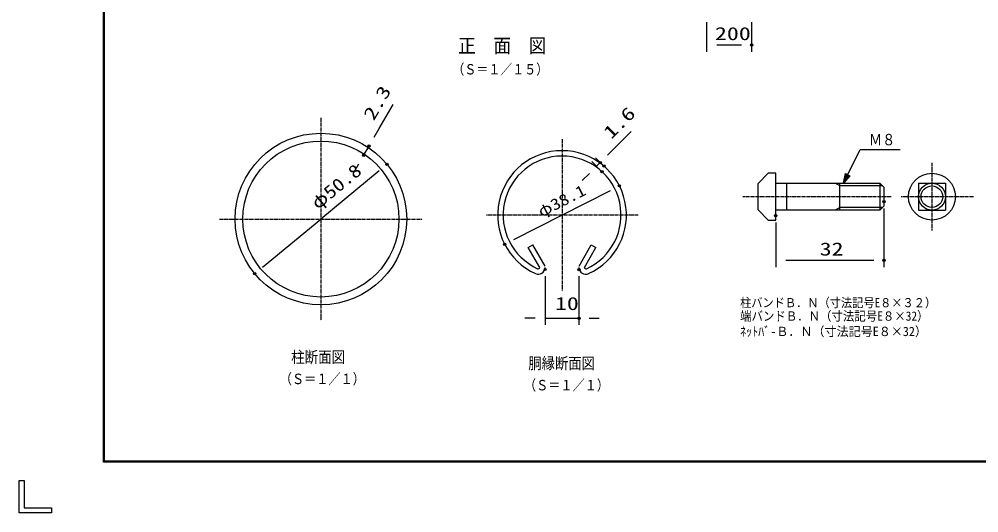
# Model space of a CAD drawing. Units: millimetres, scale not verified. Extents: x -4425 to 4425, y -3150 to 3150.
# Drawn here: x -4425 to -165, y -3150 to -958 of the extents above; entities that cross this region are included whole.
import ezdxf
from ezdxf.enums import TextEntityAlignment as Align

# ---------------------------------------------------------------- set-up
doc = ezdxf.new("R2010")
doc.units = ezdxf.units.MM
doc.header["$LTSCALE"] = 20
doc.header["$PDMODE"] = 32
doc.header["$PDSIZE"] = 10
doc.linetypes.add('USER1', pattern=[1.125, 0.75, -0.125, 0.125, -0.125])
for name, color, linetype, lineweight in [('0-0_12', 2, 'USER1', 25), ('0-1_2', 7, 'Continuous', 25), ('0-2_1', 7, 'Continuous', 25), ('0-8_0', 1, 'Continuous', 25), ('0-A_WAKU', 7, 'Continuous', 25)]:
    doc.layers.add(name, color=color, linetype=linetype, lineweight=lineweight)
doc.layers.add('0-9_DEFPOINTS', color=7, linetype='Continuous')
doc.styles.add('ＭＳ ゴシック', font='')
doc.styles.get('ＭＳ ゴシック').set_extended_font_data('MS Gothic')

msp = doc.modelspace()

# ---------------------------------------------------------------- linework, layer by layer
at = {"layer": '0-0_12'}
for p, q in [((-3085.76, -1395.15), (-3085.76, -2295.23)), ((-3535.77, -1845.21), (-2635.73, -1845.21))]:
    msp.add_line(p, q, dxfattribs=at)
at = {"layer": '0-0_12', "color": 7, "linetype": 'Continuous'}
msp.add_circle((-3085.76, -1845.21), 381.01, dxfattribs=at)
at = {"layer": '0-1_2'}
for p, q in [((-1066.52, -1642.01), (-1099.52, -1642.01)), ((-1144.52, -1804.86), (-1144.52, -1687.01)), ((-1066.52, -1685.94), (-604.5, -1685.94)), ((-781.51, -1805.94), (-781.51, -1685.94)), ((-586.5, -1703.94), (-586.5, -1787.94)), ((-604.5, -1805.94), (-1066.52, -1805.94))]:
    msp.add_line(p, q, dxfattribs=at)
at = {"layer": '0-1_2', "color": 4}
for p, q in [((-592.5, -1697.94), (-781.51, -1697.94)), ((-592.5, -1793.94), (-781.51, -1793.94))]:
    msp.add_line(p, q, dxfattribs=at)
at = {"layer": '0-1_2'}
msp.add_lwpolyline([(-1099.52, -1849.86), (-1066.52, -1849.86), (-1066.52, -1642.01)], dxfattribs=at)
at = {"layer": '0-2_1', "color": 2, "linetype": 'USER1'}
for p, q in [((-2015.23, -1489.87), (-2015.23, -2164.89)), ((-373.26, -1595.93), (-373.26, -1895.94)), ((-554.8, -1745.94), (-1212.38, -1745.94)), ((-188.44, -1745.94), (-509.85, -1745.94)), ((-1677.72, -1827.38), (-2352.74, -1827.38))]:
    msp.add_line(p, q, dxfattribs=at)
at = {"layer": '0-2_1'}
for p, q in [((-1099.52, -1642.01), (-1144.52, -1687.01)), ((-1018.16, -1685.94), (-1018.16, -1805.94)), ((-604.5, -1685.94), (-604.5, -1805.94)), ((-604.5, -1685.94), (-586.5, -1703.94)), ((-433.26, -1685.94), (-313.26, -1685.94)), ((-433.26, -1685.94), (-433.26, -1805.94)), ((-313.26, -1685.94), (-313.26, -1805.94)), ((-604.5, -1805.94), (-586.5, -1787.94)), ((-1099.52, -1849.86), (-1144.52, -1804.86)), ((-433.26, -1805.94), (-313.26, -1805.94)), ((-2114.38, -2061.12), (-2165.85, -1971.98)), ((-2090.75, -2054.06), (-2145.06, -1959.98)), ((-1939.71, -2054.06), (-1885.39, -1959.98)), ((-1916.07, -2061.12), (-1864.61, -1971.98))]:
    msp.add_line(p, q, dxfattribs=at)
at = {"layer": '0-2_1', "color": 4}
for p, q in [((-781.51, -1697.94), (-802.29, -1685.94)), ((-781.51, -1793.94), (-802.29, -1805.94))]:
    msp.add_line(p, q, dxfattribs=at)
for points in [[(-766.51, -1685.94), (-691.5, -1535.93), (-513.9, -1535.93)], [(-743.03, -1650.72), (-757.12, -1667.15), (-752.42, -1646.02)]]:
    msp.add_lwpolyline(points, dxfattribs=at)
msp.add_lwpolyline([(-738.33, -1653.06), (-766.51, -1685.94), (-757.12, -1643.67)], close=True, dxfattribs=at)
at = {"layer": '0-2_1'}
for centre, radius in [((-3085.76, -1845.21), 346.51), ((-373.26, -1745.94), 103.95), ((-373.26, -1745.94), 60)]:
    msp.add_circle(centre, radius, dxfattribs=at)
at = {"layer": '0-2_1', "color": 4}
msp.add_circle((-373.26, -1745.94), 48, dxfattribs=at)
at = {"layer": '0-2_1'}
for centre, radius, start, end in [((-2015.23, -1827.38), 285.76, 294.33142, 245.56897), ((-2015.23, -1827.38), 261.76, 294.33142, 245.56897), ((-2120.78, -2059.73), 30.55, 245.56751, 0.00064), ((-2120.78, -2059.73), 6.55, 245.56677, 347.70767), ((-1909.67, -2059.73), 30.55, 179.99992, 294.43259), ((-1909.67, -2059.73), 6.55, 192.29338, 294.43329)]:
    msp.add_arc(centre, radius, start, end, dxfattribs=at)
at = {"layer": '0-8_0'}
for p, q in [((-1373.48, -970.23), (-1373.48, -1102.01)), ((-1173.48, -970.23), (-1173.48, -1102.01)), ((-2897.8, -1506.51), (-2898.14, -1506.31)), ((-2921.62, -1547.77), (-2921.96, -1547.57)), ((-1850.68, -1589.02), (-1866.81, -1572.9)), ((-1858.71, -1614), (-1883.31, -1589.4)), ((-586.5, -1797.94), (-586.5, -2058.46)), ((-1066.52, -1859.86), (-1066.52, -2058.46)), ((-2090.23, -2099.47), (-2090.23, -2315.61)), ((-1940.23, -2099.61), (-1940.23, -2315.61))]:
    msp.add_line(p, q, dxfattribs=at)
at = {"layer": '0-8_0', "color": 2}
for p, q in [((-1328.48, -1072.01), (-1218.48, -1072.01)), ((-2895.98, -1562.57), (-2872.16, -1521.31)), ((-2918.48, -1601.54), (-2940.98, -1640.51)), ((-1862.09, -1610.61), (-1845.59, -1594.11)), ((-2826.95, -1630.91), (-3085.76, -1845.21)), ((-1893.91, -1642.43), (-1925.73, -1674.25)), ((-2229.79, -1936.59), (-1800.66, -1718.17)), ((-3344.57, -2059.51), (-3085.76, -1845.21)), ((-1021.52, -2028.46), (-631.5, -2028.46)), ((-2135.23, -2285.61), (-2180.23, -2285.61)), ((-2090.23, -2285.61), (-1940.23, -2285.61)), ((-1895.23, -2285.61), (-1850.23, -2285.61))]:
    msp.add_line(p, q, dxfattribs=at)
at = {"layer": '0-8_0', "color": 7}
for p, q in [((-2165.85, -1971.98), (-2145.06, -1959.98)), ((-1885.39, -1959.98), (-1864.61, -1971.98))]:
    msp.add_line(p, q, dxfattribs=at)
at = {"layer": '0-8_0', "color": 2}
for points in [[(-2849.66, -1482.34), (-2827.16, -1443.37), (-2765.66, -1336.85)], [(-1813.77, -1562.29), (-1781.95, -1530.47), (-1707.71, -1456.23)]]:
    msp.add_lwpolyline(points, dxfattribs=at)
at = {"layer": '0-9_DEFPOINTS'}
for p in [(-1173.48, -1072.01), (-2872.16, -1521.31), (-2871.82, -1521.51), (-2895.64, -1562.77), (-2792.29, -1602.21), (-1845.59, -1594.11), (-1829.47, -1610.24), (-1837.5, -1635.21), (-1760.56, -1697.76), (-586.5, -1767.94), (-1066.52, -1829.86), (-2269.9, -1957), (-586.5, -2028.46), (-3379.23, -2088.21), (-2090.23, -2069.47), (-1940.23, -2069.61), (-1940.23, -2285.61)]:
    msp.add_point(p, dxfattribs=at)
at = {"layer": '0-A_WAKU'}
for p, q in [((-4048.1, -2922.81), (-4048.1, 2923.19)), ((-4403.61, -3006.56), (-4403.61, -3128.33)), ((-4281.85, -3149.81), (-4425.1, -3149.81))]:
    msp.add_line(p, q, dxfattribs=at)
msp.add_lwpolyline([(-4050.1, 2925.19), (4199.9, 2925.19), (4199.9, -2924.81), (-4050.1, -2924.81)], close=True, dxfattribs=at)
for points in [[(4197.9, 2923.19), (4197.9, -2922.81), (-4048.1, -2922.81)], [(4195.9, 2921.19), (4195.9, -2920.81), (-4046.1, -2920.81)], [(-4046.1, -2920.81), (-4046.1, 2921.19), (4195.9, 2921.19)], [(-4425.1, -3149.81), (-4425.1, -3006.56), (-4403.61, -3006.56)], [(-4403.61, -3128.33), (-4281.85, -3128.33), (-4281.85, -3149.81)]]:
    msp.add_lwpolyline(points, dxfattribs=at)

# ---------------------------------------------------------------- texts
at = {"layer": '0-2_1', "color": 4, "style": 'ＭＳ ゴシック'}
for s, height, width, p in [('正\u3000面\u3000図', 63.64, 0.9, (-2476.07, -1126.54)), ('（Ｓ＝１／１５）', 45.89, 0.85, (-2502.32, -1216.88)), ('Ｍ８', 50.59, 0.85, (-652.95, -1532.9)), ('柱バンドＢ．Ｎ（寸法記号E８×３２）', 40.51, 0.9, (-1224.77, -2248.95)), ('端バンドＢ．Ｎ（寸法記号E８×32）', 41.31, 0.9, (-1224.77, -2309.11)), ('ﾈｯﾄﾊﾞ-Ｂ．Ｎ（寸法記号E８×32）', 41.32, 0.95, (-1224.77, -2377.38)), ('柱断面図', 51.7, 0.85, (-3217.97, -2499.53)), ('胴縁断面図', 50.94, 0.85, (-2164.82, -2526.32)), ('（Ｓ＝１／１）', 46.53, 0.85, (-3268.22, -2592.28)), ('（Ｓ＝１／１）', 46.53, 0.85, (-2184.38, -2620.07))]:
    msp.add_text(s, height=height, dxfattribs=dict(at, width=width)).set_placement(p, align=Align.BOTTOM_LEFT)
at = {"layer": '0-8_0', "color": 3, "style": 'ＭＳ ゴシック', "width": 1.35}
for s, p in [('200', (-1336.48, -1068.12)), ('32', (-871.51, -2024.56)), ('10', (-2046.73, -2266.71))]:
    msp.add_text(s, height=57.77, dxfattribs=at).set_placement(p, align=Align.BOTTOM_LEFT)
at = {"layer": '0-8_0', "color": 3, "style": 'ＭＳ ゴシック'}
for s, height, rotation, width, p in [('2.3', 57.77, 60, 1.35, (-2836.02, -1420.93)), ('1.6', 57.77, 45, 1.35, (-1784.71, -1506.5)), ('φ50.8', 57.73, 39.625, 1.2, (-3088.84, -1819.42)), ('φ38.1', 50.51, 26.975, 1.2, (-2099.93, -1851.94))]:
    msp.add_text(s, height=height, rotation=rotation, dxfattribs=dict(at, width=width)).set_placement(p, align=Align.BOTTOM_LEFT)

doc.saveas('drawing.dxf')
